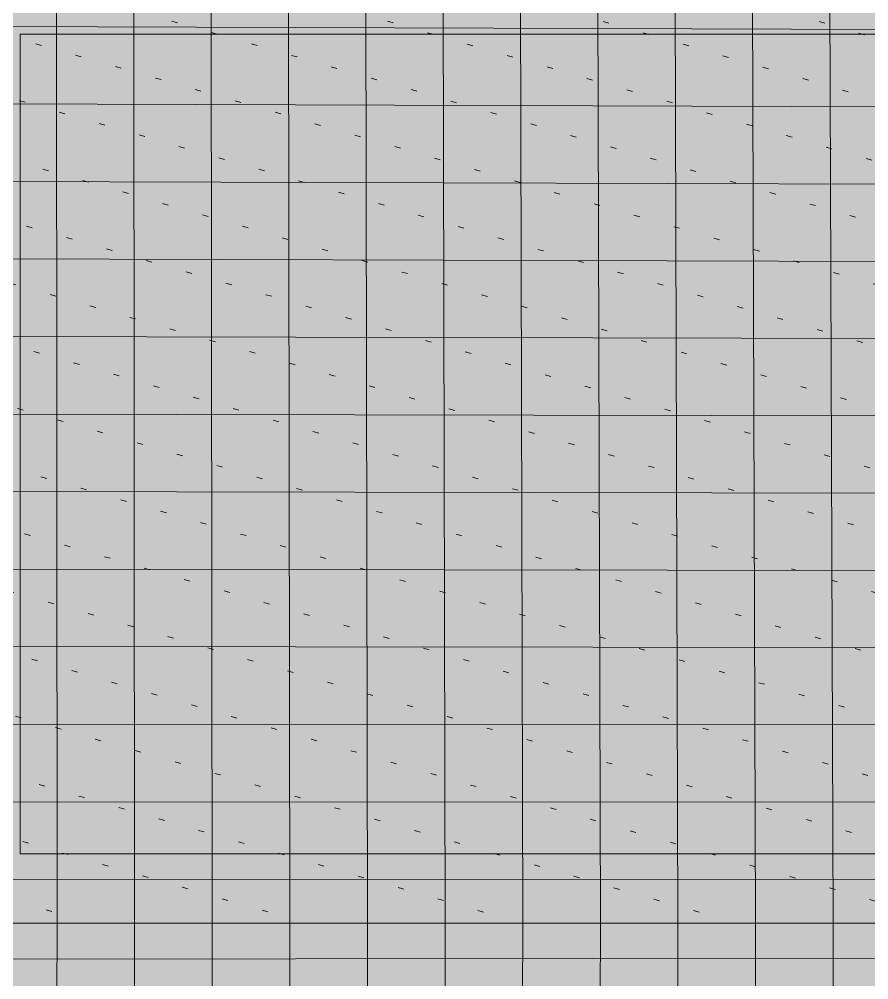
# Model space of a CAD drawing. Header units: millimetres. Extents: x 0 to 1313252738, y -131 to 560100888.
# Drawn here: x 1312685810 to 1312686300, y 560009884 to 560010438 of the extents above; entities that cross this region are included whole.
import ezdxf

# ---------------------------------------------------------------- set-up
doc = ezdxf.new("R2010")
doc.units = ezdxf.units.MM
for name, color, linetype, lineweight in [('005床材(石)', 7, 'Continuous', 0), ('006サウナヒータ-', 7, 'Continuous', 0), ('石ベンチ', 7, 'Continuous', 13), ('石風呂', 7, 'Continuous', 13)]:
    doc.layers.add(name, color=color, linetype=linetype, lineweight=lineweight)
pattern_1 = [(180, (1056275630.97802, 450604071.1291481), (-2.8e-15, -44.6570973144231), []), (270, (1056275630.97802, 450604071.1291481), (44.6570973144231, -8.3e-15), [])]

msp = doc.modelspace()

# ---------------------------------------------------------------- hatches: boundary and pattern name
at = {"layer": '005床材(石)', "true_color": 0x939598, "transparency": 33554556}
h = msp.add_hatch(color=252, dxfattribs=at)
h.dxf.hatch_style = 1
h.paths.add_polyline_path([(1312686371.713813, 560009766.9529414), (1312686801.484653, 560009766.9529414), (1312686801.484653, 560009917.0797099), (1312685771.011388, 560009917.0797099), (1312685771.011388, 560010469.9212918), (1312685458.450777, 560010469.9212918), (1312685454.543769, 560010469.9212918), (1312685454.543769, 560009460.2528416), (1312685463.334536, 560009460.2528416), (1312685518.032643, 560009460.2528416), (1312685518.032643, 560009455.3690822), (1312685463.334536, 560009455.3690822), (1312685463.334536, 560009415.3222538), (1312685677.243204, 560009415.3222538), (1312685677.243204, 560009455.3690822), (1312685630.359113, 560009455.3690822), (1312685630.359113, 560009460.2528416), (1312685729.987808, 560009460.2528416), (1312685729.987808, 560009455.3690822), (1312685683.103716, 560009455.3690822), (1312685683.103716, 560009415.3222538), (1312685888.221617, 560009415.3222538), (1312685888.221617, 560009455.3690822), (1312685842.314277, 560009455.3690822), (1312685842.314277, 560009460.2528416), (1312685894.082129, 560009460.2528416), (1312685894.082129, 560009415.3222538), (1312686371.713813, 560009415.3222538), (1312686371.713813, 560009434.857292), (1312686371.713813, 560009454.3923303)])
h.paths.add_polyline_path([(1312686178.316934, 560009273.6932268), (1312686367.831003, 560009273.7308004), (1312686367.831003, 560009277.6412939), (1312686367.806805, 560009391.8802079), (1312686367.806805, 560009395.7872156), (1312686371.713813, 560009395.7872156), (1312686371.713813, 560009415.3222538), (1312685894.082129, 560009415.3222538), (1312685894.082129, 560009247.3209254), (1312685894.082129, 560008910.3415164), (1312686178.316934, 560008910.3415164)])
h.paths.add_polyline_path([(1312685888.221617, 560009415.3222538), (1312685683.103716, 560009415.3222538), (1312685683.103716, 560009247.3209254), (1312685888.221617, 560009247.3209254)])
h.paths.add_polyline_path([(1312685677.243204, 560009415.3222538), (1312685463.334536, 560009415.3222538), (1312685463.334536, 560009247.3209254), (1312685677.243204, 560009247.3209254)])
at = {"layer": '005床材(石)', "true_color": 0x4a4a4a, "transparency": 33554597}
h = msp.add_hatch(color=251, dxfattribs=at)
h.dxf.hatch_style = 1
h.paths.add_polyline_path([(1312686801.484653, 560010469.9212909), (1312686801.484653, 560009917.0797099), (1312685771.011388, 560009917.0797099), (1312685771.011388, 560010469.9212918), (1312686697.94895, 560010469.9212918)])
h.paths.add_polyline_path([(1312686761.437824, 560010429.8744624), (1312685811.058216, 560010429.8744624), (1312685811.058216, 560009957.126538), (1312686761.437824, 560009957.126538), (1312686761.437824, 560010157.3606797), (1312686741.902786, 560010157.3606797), (1312686741.902786, 560010229.640321), (1312686761.437824, 560010229.640321)], flags=16)
at = {"layer": '005床材(石)', "true_color": 0x636466}
h = msp.add_hatch(dxfattribs=at)
h.set_pattern_fill('ACAD_ISO07W100', color=251, scale=6.837263368349996, angle=163.9999999999999)
h.set_pattern_definition([(163.9999999999999, (1056275630.97802, 450604071.1291481), (-9.423025979382128, -32.86199690518529), [3.418631684174993, -20.51179010504997])])
h.paths.add_polyline_path([(1312686801.484653, 560010469.9212909), (1312686801.484653, 560009917.0797099), (1312685771.011388, 560009917.0797099), (1312685771.011388, 560010469.9212918), (1312686697.94895, 560010469.9212918)])
at = {"layer": '005床材(石)'}
h = msp.add_hatch(color=8, dxfattribs=at)
h.dxf.hatch_style = 1
h.paths.add_polyline_path([(1312686801.484653, 560010469.9212909), (1312686661.809144, 560010469.9212909), (1312686661.809144, 560010469.9212859), (1312686661.809144, 560010469.9212859), (1312686591.483006, 560010469.9212862), (1312686591.483006, 560010469.921286), (1312686591.483005, 560010469.921286), (1312686532.87789, 560010469.9212863), (1312686532.87789, 560010469.9212863), (1312686532.87789, 560010469.9212863), (1312686478.179783, 560010469.9212867), (1312686478.179783, 560010469.9212866), (1312686478.179783, 560010469.9212866), (1312686419.574667, 560010469.921287), (1312686419.574667, 560010469.921287), (1312686419.574667, 560010469.921287), (1312686364.87656, 560010469.9212873), (1312686364.87656, 560010469.9212871), (1312686364.87656, 560010469.9212871), (1312686310.178452, 560010469.9212875), (1312686310.178452, 560010469.9212875), (1312686310.178452, 560010469.9212875), (1312686251.573337, 560010469.9212878), (1312686251.573337, 560010469.9212877), (1312686251.573337, 560010469.9212877), (1312686196.875229, 560010469.9212881), (1312686196.875229, 560010469.921288), (1312686196.875229, 560010469.921288), (1312686169.526176, 560010469.9212881), (1312686169.526176, 560010469.9212881), (1312686169.526175, 560010469.9212881), (1312686138.270114, 560010469.9212884), (1312686138.270114, 560010469.9212884), (1312686138.270114, 560010469.9212884), (1312686110.92106, 560010469.9212884), (1312686110.92106, 560010469.9212884), (1312686110.92106, 560010469.9212884), (1312686083.572007, 560010469.9212887), (1312686083.572007, 560010469.9212885), (1312686083.572006, 560010469.9212885), (1312686056.222953, 560010469.9212887), (1312686056.222953, 560010469.9212887), (1312686056.222953, 560010469.9212887), (1312686028.873899, 560010469.921289), (1312686028.873899, 560010469.921289), (1312686028.873899, 560010469.921289), (1312685997.617837, 560010469.9212892), (1312685997.617837, 560010469.9212892), (1312685997.617837, 560010469.9212892), (1312685970.268783, 560010469.9212893), (1312685970.268783, 560010469.9212892), (1312685970.268783, 560010469.9212892), (1312685942.91973, 560010469.9212893), (1312685942.91973, 560010469.9212893), (1312685942.91973, 560010469.9212893), (1312685915.570676, 560010469.9212894), (1312685915.570676, 560010469.9212893), (1312685915.570676, 560010469.9212893), (1312685888.221622, 560010469.9212898), (1312685888.221622, 560010469.9212897), (1312685888.221622, 560010469.9212897), (1312685856.965561, 560010469.9212898), (1312685856.965561, 560010469.9212898), (1312685856.965561, 560010469.9212898), (1312685829.616507, 560010469.9212902), (1312685829.616507, 560010469.9212898), (1312685829.616507, 560010469.9212898), (1312685802.267453, 560010469.9212903), (1312685802.267453, 560010469.92129), (1312685802.267453, 560010469.92129), (1312685798.360445, 560010469.9212902), (1312685798.360445, 560010469.9212902), (1312685798.360445, 560010469.9212902), (1312685774.918399, 560010469.9212908), (1312685774.918399, 560010469.9212902), (1312685774.918399, 560010469.9212902), (1312685771.011391, 560010469.9212909), (1312685771.011391, 560010469.9212902), (1312685771.011388, 560009917.0797099), (1312686801.484653, 560009917.0797099)], flags=17)
h.paths.add_polyline_path([(1312686801.484653, 560010469.9212909), (1312686697.94895, 560010469.9212909), (1312686661.809144, 560010469.9212909), (1312686661.809144, 560010469.9212859), (1312686661.809144, 560010469.9212859), (1312686591.483006, 560010469.9212862), (1312686591.483006, 560010469.921286), (1312686591.483005, 560010469.921286), (1312686532.87789, 560010469.9212863), (1312686532.87789, 560010469.9212863), (1312686532.87789, 560010469.9212863), (1312686478.179783, 560010469.9212867), (1312686478.179783, 560010469.9212866), (1312686478.179783, 560010469.9212866), (1312686419.574667, 560010469.921287), (1312686419.574667, 560010469.921287), (1312686419.574667, 560010469.921287), (1312686364.87656, 560010469.9212873), (1312686364.87656, 560010469.9212871), (1312686364.87656, 560010469.9212871), (1312686310.178452, 560010469.9212875), (1312686310.178452, 560010469.9212875), (1312686310.178452, 560010469.9212875), (1312686251.573337, 560010469.9212878), (1312686251.573337, 560010469.9212877), (1312686251.573337, 560010469.9212877), (1312686196.875229, 560010469.9212881), (1312686196.875229, 560010469.921288), (1312686196.875229, 560010469.921288), (1312686169.526176, 560010469.9212881), (1312686169.526176, 560010469.9212881), (1312686169.526175, 560010469.9212881), (1312686138.270114, 560010469.9212884), (1312686138.270114, 560010469.9212884), (1312686138.270114, 560010469.9212884), (1312686110.92106, 560010469.9212884), (1312686110.92106, 560010469.9212884), (1312686110.92106, 560010469.9212884), (1312686083.572007, 560010469.9212887), (1312686083.572007, 560010469.9212885), (1312686083.572006, 560010469.9212885), (1312686056.222953, 560010469.9212887), (1312686056.222953, 560010469.9212887), (1312686056.222953, 560010469.9212887), (1312686028.873899, 560010469.921289), (1312686028.873899, 560010469.921289), (1312686028.873899, 560010469.921289), (1312685997.617837, 560010469.9212892), (1312685997.617837, 560010469.9212892), (1312685997.617837, 560010469.9212892), (1312685970.268783, 560010469.9212893), (1312685970.268783, 560010469.9212892), (1312685970.268783, 560010469.9212892), (1312685942.91973, 560010469.9212893), (1312685942.91973, 560010469.9212893), (1312685942.91973, 560010469.9212893), (1312685915.570676, 560010469.9212894), (1312685915.570676, 560010469.9212893), (1312685915.570676, 560010469.9212893), (1312685888.221622, 560010469.9212898), (1312685888.221622, 560010469.9212897), (1312685888.221622, 560010469.9212897), (1312685856.965561, 560010469.9212898), (1312685856.965561, 560010469.9212898), (1312685856.965561, 560010469.9212898), (1312685829.616507, 560010469.9212902), (1312685829.616507, 560010469.9212898), (1312685829.616507, 560010469.9212898), (1312685802.267453, 560010469.9212903), (1312685802.267453, 560010469.92129), (1312685802.267453, 560010469.92129), (1312685798.360445, 560010469.9212902), (1312685798.360445, 560010469.9212902), (1312685798.360445, 560010469.9212902), (1312685774.918399, 560010469.9212908), (1312685774.918399, 560010469.9212902), (1312685774.918399, 560010469.9212902), (1312685771.011391, 560010469.9212909), (1312685771.011391, 560010469.9212903), (1312685771.011388, 560009917.0797099), (1312686801.484653, 560009917.0797099)], flags=17)
h.paths.add_polyline_path([(1312686761.437824, 560010429.8744624), (1312685811.058216, 560010429.8744624), (1312685811.058216, 560009957.126538), (1312686761.437824, 560009957.126538), (1312686761.437824, 560010157.3606797), (1312686741.902786, 560010157.3606797), (1312686741.902786, 560010229.640321), (1312686761.437824, 560010229.640321)], flags=0)
at = {"layer": '005床材(石)', "true_color": 0x636466, "transparency": 33554511}
h = msp.add_hatch(color=251, dxfattribs=at)
h.dxf.hatch_style = 1
h.paths.add_polyline_path([(1312686760.999143, 560010429.8126673), (1312685810.619535, 560010429.8126673), (1312685810.619535, 560009957.0647429), (1312686760.999143, 560009957.0647429), (1312686760.999143, 560010157.2988845), (1312686741.464105, 560010157.2988845), (1312686741.464105, 560010229.5785259), (1312686760.999143, 560010229.5785259)])
at = {"layer": '006サウナヒータ-', "transparency": 33554556}
h = msp.add_hatch(dxfattribs=at)
h.set_pattern_fill('ANSI37', color=0, scale=14.0652275006057, angle=135)
h.set_pattern_definition(pattern_1)
h.paths.add_polyline_path([(1312685771.011388, 560010469.9212909), (1312686078.199863, 560010469.9212909), (1312686078.199863, 560010519.0519118), (1312685960.110558, 560010519.0519118), (1312685960.110558, 560010512.507675), (1312685706.350412, 560010512.507675), (1312685706.350412, 560010504.1076086), (1312685708.499269, 560010504.1076086), (1312685708.499269, 560010469.9212906), (1312685708.499269, 560010469.9212905), (1312685708.499269, 560010504.1076086), (1312685704.592261, 560010504.1076086), (1312685704.592261, 560010469.9212906), (1312685704.592261, 560010469.9212906), (1312685704.592261, 560010504.1076086), (1312685700.685253, 560010504.1076086), (1312685700.685253, 560010469.9212906), (1312685700.685253, 560010469.9212906), (1312685700.685253, 560010504.1076086), (1312685696.778246, 560010504.1076086), (1312685696.778246, 560010469.9212906), (1312685696.778246, 560010469.9212906), (1312685696.778246, 560010504.1076086), (1312685692.871238, 560010504.1076086), (1312685692.871238, 560010469.9212906), (1312685692.871238, 560010469.9212906), (1312685692.871238, 560010504.1076086), (1312685688.96423, 560010504.1076086), (1312685688.96423, 560010469.9212906), (1312685688.96423, 560010469.9212906), (1312685688.96423, 560010504.1076086), (1312685685.057222, 560010504.1076086), (1312685685.057222, 560010469.9212906), (1312685685.057222, 560010469.9212906), (1312685685.057222, 560010504.1076086), (1312685681.150215, 560010504.1076086), (1312685681.150215, 560010469.9212908), (1312685681.150215, 560010469.9212906), (1312685681.150215, 560010504.1076086), (1312685677.243207, 560010504.1076086), (1312685677.243207, 560010469.9212908), (1312685677.243207, 560010469.9212908), (1312685677.243207, 560010504.1076086), (1312685673.336199, 560010504.1076086), (1312685673.336199, 560010469.9212908), (1312685673.336199, 560010469.9212908), (1312685673.336199, 560010504.1076086), (1312685669.429192, 560010504.1076086), (1312685669.429192, 560010469.9212908), (1312685669.429192, 560010469.9212908), (1312685669.429192, 560010504.1076086), (1312685665.522184, 560010504.1076086), (1312685665.522184, 560010469.9212908), (1312685665.522184, 560010469.9212908), (1312685665.522184, 560010504.1076086), (1312685661.615176, 560010504.1076086), (1312685661.615176, 560010469.9212909), (1312685661.615176, 560010469.9212908), (1312685661.615176, 560010504.1076086), (1312685657.708169, 560010504.1076086), (1312685657.708169, 560010469.9212909), (1312685657.708169, 560010469.9212908), (1312685657.708169, 560010504.1076086), (1312685653.801161, 560010504.1076086), (1312685653.801161, 560010469.9212909), (1312685653.801161, 560010469.9212909), (1312685653.801161, 560010504.1076086), (1312685649.894153, 560010504.1076086), (1312685649.894153, 560010469.9212909), (1312685649.894153, 560010469.9212909), (1312685649.894153, 560010504.1076086), (1312685645.987146, 560010504.1076086), (1312685645.987145, 560010469.9212909), (1312685645.987146, 560010469.9212909), (1312685645.987146, 560010504.1076086), (1312685642.080138, 560010504.1076086), (1312685642.080138, 560010469.9212909), (1312685642.080138, 560010469.9212909), (1312685642.080138, 560010504.1076086), (1312685638.17313, 560010504.1076086), (1312685638.17313, 560010469.9212909), (1312685638.17313, 560010469.9212909), (1312685638.17313, 560010504.1076086), (1312685634.266123, 560010504.1076086), (1312685634.266122, 560010469.9212909), (1312685634.266123, 560010469.9212909), (1312685634.266123, 560010504.1076086), (1312685630.359115, 560010504.1076086), (1312685630.359115, 560010469.9212909), (1312685630.359115, 560010469.9212909), (1312685630.359115, 560010504.1076086), (1312685626.452107, 560010504.1076086), (1312685626.452107, 560010469.9212909), (1312685626.452107, 560010469.9212909), (1312685626.452107, 560010504.1076086), (1312685622.5451, 560010504.1076086), (1312685622.5451, 560010469.9212909), (1312685622.5451, 560010469.9212909), (1312685622.5451, 560010504.1076086), (1312685618.638092, 560010504.1076086), (1312685618.638092, 560010469.9212909), (1312685618.638092, 560010469.9212909), (1312685618.638092, 560010504.1076086), (1312685614.731084, 560010504.1076086), (1312685614.731084, 560010469.9212911), (1312685614.731084, 560010469.9212909), (1312685614.731084, 560010504.1076086), (1312685610.824076, 560010504.1076086), (1312685610.824076, 560010469.9212911), (1312685610.824076, 560010469.9212911), (1312685610.824076, 560010504.1076086), (1312685606.917069, 560010504.1076086), (1312685606.917069, 560010469.9212911), (1312685606.917069, 560010469.9212911), (1312685606.917069, 560010504.1076086), (1312685595.196046, 560010504.1076086), (1312685595.196046, 560010469.9212911), (1312685595.196046, 560010469.9212911), (1312685595.196046, 560010504.1076086), (1312685591.289038, 560010504.1076086), (1312685591.289038, 560010469.9212911), (1312685591.289038, 560010469.9212911), (1312685591.289038, 560010504.1076086), (1312685587.38203, 560010504.1076086), (1312685587.38203, 560010469.9212912), (1312685587.38203, 560010469.9212911), (1312685587.38203, 560010504.1076086), (1312685583.475023, 560010504.1076086), (1312685583.475023, 560010469.9212912), (1312685583.475023, 560010469.9212912), (1312685583.475023, 560010504.1076086), (1312685579.568015, 560010504.1076086), (1312685579.568015, 560010469.9212912), (1312685579.568015, 560010469.9212912), (1312685579.568015, 560010504.1076086), (1312685575.661007, 560010504.1076086), (1312685575.661007, 560010469.9212912), (1312685575.661007, 560010469.9212912), (1312685575.661007, 560010504.1076086), (1312685571.754, 560010504.1076086), (1312685571.754, 560010469.9212912), (1312685571.754, 560010469.9212912), (1312685571.754, 560010504.1076086), (1312685567.846992, 560010504.1076086), (1312685567.846992, 560010469.9212914), (1312685567.846992, 560010469.9212912), (1312685567.846992, 560010504.1076086), (1312685563.939984, 560010504.1076086), (1312685563.939984, 560010469.9212914), (1312685563.939984, 560010469.9212914), (1312685563.939984, 560010504.1076086), (1312685560.032976, 560010504.1076086), (1312685560.032976, 560010469.9212914), (1312685560.032976, 560010469.9212914), (1312685560.032976, 560010504.1076086), (1312685556.125969, 560010504.1076086), (1312685556.125969, 560010469.9212914), (1312685556.125969, 560010469.9212914), (1312685556.125969, 560010504.1076086), (1312685552.218961, 560010504.1076086), (1312685552.218961, 560010469.9212914), (1312685552.218961, 560010469.9212914), (1312685552.218961, 560010504.1076086), (1312685548.311953, 560010504.1076086), (1312685548.311953, 560010469.9212914), (1312685548.311953, 560010469.9212914), (1312685548.311953, 560010504.1076086), (1312685544.404946, 560010504.1076086), (1312685544.404946, 560010469.9212914), (1312685544.404946, 560010469.9212914), (1312685544.404946, 560010504.1076086), (1312685540.497938, 560010504.1076086), (1312685540.497938, 560010469.9212915), (1312685540.497938, 560010469.9212914), (1312685540.497938, 560010504.1076086), (1312685536.59093, 560010504.1076086), (1312685536.59093, 560010469.9212915), (1312685536.59093, 560010469.9212915), (1312685536.59093, 560010504.1076086), (1312685532.683923, 560010504.1076086), (1312685532.683923, 560010469.9212915), (1312685532.683923, 560010469.9212915), (1312685532.683923, 560010504.1076086), (1312685528.776915, 560010504.1076086), (1312685528.776915, 560010469.9212915), (1312685528.776915, 560010469.9212915), (1312685528.776915, 560010504.1076086), (1312685524.869907, 560010504.1076086), (1312685524.869907, 560010469.9212915), (1312685524.869907, 560010469.9212915), (1312685524.869907, 560010504.1076086), (1312685520.9629, 560010504.1076086), (1312685520.9629, 560010469.9212915), (1312685520.9629, 560010469.9212915), (1312685520.9629, 560010504.1076086), (1312685517.055892, 560010504.1076086), (1312685517.055892, 560010469.9212915), (1312685517.055892, 560010469.9212915), (1312685517.055892, 560010504.1076086), (1312685513.148884, 560010504.1076086), (1312685513.148884, 560010469.9212915), (1312685513.148884, 560010469.9212915), (1312685513.148884, 560010504.1076086), (1312685509.241877, 560010504.1076086), (1312685509.241877, 560010469.9212915), (1312685509.241877, 560010469.9212915), (1312685509.241877, 560010504.1076086), (1312685505.334869, 560010504.1076086), (1312685505.334869, 560010469.9212915), (1312685505.334869, 560010469.9212915), (1312685505.334869, 560010504.1076086), (1312685501.427861, 560010504.1076086), (1312685501.427861, 560010469.9212915), (1312685501.427861, 560010469.9212915), (1312685501.427861, 560010504.1076086), (1312685497.520854, 560010504.1076086), (1312685497.520854, 560010469.9212916), (1312685497.520854, 560010469.9212915), (1312685497.520854, 560010504.1076086), (1312685493.613846, 560010504.1076086), (1312685493.613846, 560010469.9212916), (1312685493.613846, 560010469.9212916), (1312685493.613846, 560010504.1076086), (1312685489.706838, 560010504.1076086), (1312685489.706838, 560010469.9212916), (1312685489.706838, 560010469.9212916), (1312685489.706838, 560010504.1076086), (1312685485.79983, 560010504.1076086), (1312685485.79983, 560010469.9212916), (1312685485.79983, 560010469.9212916), (1312685485.79983, 560010504.1076086), (1312685481.892823, 560010504.1076086), (1312685481.892823, 560010469.9212916), (1312685481.892823, 560010469.9212916), (1312685481.892823, 560010504.1076086), (1312685477.985815, 560010504.1076086), (1312685477.985815, 560010469.9212916), (1312685477.985815, 560010469.9212916), (1312685477.985815, 560010504.1076086), (1312685474.078807, 560010504.1076086), (1312685474.078807, 560010469.9212918), (1312685474.078807, 560010469.9212916), (1312685474.078807, 560010504.1076086), (1312685470.1718, 560010504.1076086), (1312685470.1718, 560010469.9212918), (1312685470.1718, 560010469.9212918), (1312685470.1718, 560010504.1076086), (1312685466.264792, 560010504.1076086), (1312685466.264792, 560010469.9212918), (1312685462.357784, 560010469.9212918), (1312685462.357784, 560010504.1076086), (1312685458.450777, 560010504.1076086), (1312685458.450777, 560010469.9212918), (1312685454.543769, 560010469.9212918), (1312685454.543769, 560009460.2528416), (1312685463.334536, 560009460.2528416), (1312685518.032643, 560009460.2528416), (1312685518.032643, 560009455.3690822), (1312685463.334536, 560009455.3690822), (1312685463.334536, 560009415.3222538), (1312685677.243204, 560009415.3222538), (1312685677.243204, 560009455.3690822), (1312685630.359113, 560009455.3690822), (1312685630.359113, 560009460.2528416), (1312685729.987808, 560009460.2528416), (1312685729.987808, 560009455.3690822), (1312685683.103716, 560009455.3690822), (1312685683.103716, 560009415.3222538), (1312685888.221617, 560009415.3222538), (1312685888.221617, 560009455.3690822), (1312685842.314277, 560009455.3690822), (1312685842.314277, 560009460.2528416), (1312685894.082129, 560009460.2528416), (1312685894.082129, 560009415.3222538), (1312686371.713813, 560009415.3222538), (1312686371.713813, 560009434.857292), (1312686371.713813, 560009454.3923303), (1312686371.713813, 560009766.9529414), (1312686801.484653, 560009766.9529414), (1312686801.484653, 560009917.0797099), (1312685771.011388, 560009917.0797099)])
h.paths.add_polyline_path([(1312686367.831003, 560009277.6412939), (1312686367.806805, 560009391.8802079), (1312686367.806805, 560009395.7872156), (1312686371.713813, 560009395.7872156), (1312686371.713813, 560009415.3222538), (1312685894.082129, 560009415.3222538), (1312685894.082129, 560009247.3209254), (1312685894.082129, 560008910.3415164), (1312686178.316934, 560008910.3415164), (1312686178.316934, 560009273.6932268), (1312686367.831003, 560009273.7308004)])
h.paths.add_polyline_path([(1312685888.221617, 560009415.3222538), (1312685683.103716, 560009415.3222538), (1312685683.103716, 560009247.3209254), (1312685888.221617, 560009247.3209254)])
h.paths.add_polyline_path([(1312685677.243204, 560009415.3222538), (1312685463.334536, 560009415.3222538), (1312685463.334536, 560009247.3209254), (1312685677.243204, 560009247.3209254)])
at = {"layer": '石ベンチ', "true_color": 0x636466}
h = msp.add_hatch(dxfattribs=at)
h.set_pattern_fill('ANSI37', color=251, scale=14.0652275006057, angle=135)
h.set_pattern_definition(pattern_1)
h.paths.add_polyline_path([(1312686801.484653, 560010469.9212909), (1312686801.484653, 560009917.0797099), (1312685771.011388, 560009917.0797099), (1312685771.011388, 560010469.9212909)])

# ---------------------------------------------------------------- linework, layer by layer
at = {"layer": '005床材(石)'}
msp.add_lwpolyline([(1312685771.011388, 560010469.9212909), (1312686801.484653, 560010469.9212909), (1312686801.484653, 560009917.0797099), (1312685771.011388, 560009917.0797099)], close=True, dxfattribs=at)
msp.add_lwpolyline([(1312685771.011388, 560010469.9212909), (1312686801.484653, 560010469.9212909), (1312686801.484653, 560009917.0797099), (1312685771.011388, 560009917.0797099)], close=True, dxfattribs=at)
msp.add_lwpolyline([(1312686761.437824, 560010157.3606797), (1312686761.437824, 560009957.126538), (1312685811.058216, 560009957.126538), (1312685811.058216, 560010429.8744624), (1312686761.437824, 560010429.8744624), (1312686761.437824, 560010229.640321)], dxfattribs=at)
at = {"layer": '石風呂'}
for p, q in [((1312686761.437824, 560010429.8744624), (1312685811.058216, 560010429.8744624)), ((1312685811.058216, 560010429.8744624), (1312685811.058216, 560009957.126538)), ((1312685811.058216, 560009957.126538), (1312686761.437824, 560009957.126538)), ((1312685771.011388, 560009917.0797099), (1312686801.484653, 560009917.0797099))]:
    msp.add_line(p, q, dxfattribs=at)

doc.saveas('drawing.dxf')
